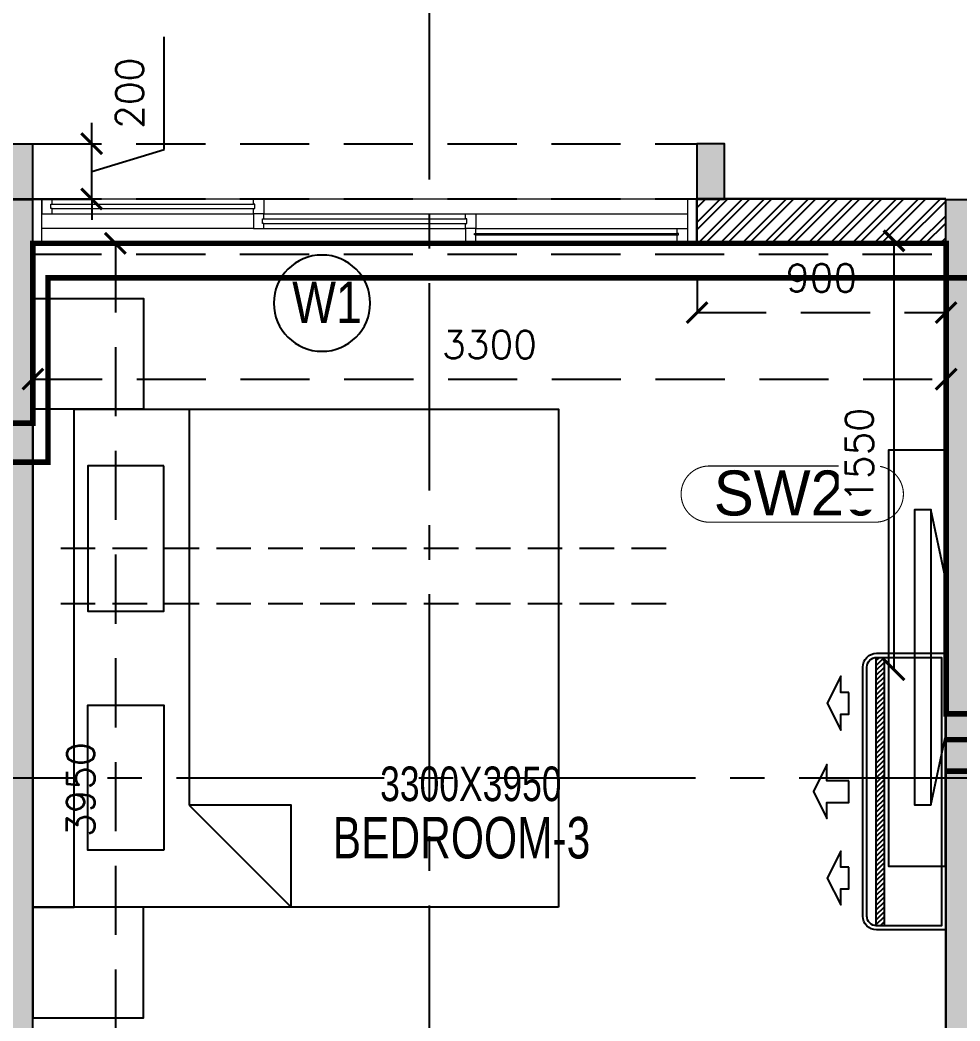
# Model space of a CAD drawing. Header units: millimetres. Extents: x 1135099 to 1230264, y -5736945 to -5695799.
# Drawn here: x 1194086 to 1197482, y -5712910 to -5709291 of the extents above; entities that cross this region are included whole.
import ezdxf
from ezdxf.enums import TextEntityAlignment as Align

# ---------------------------------------------------------------- set-up
doc = ezdxf.new("R2010")
doc.units = ezdxf.units.MM
doc.header["$LTSCALE"] = 1000
doc.header["$MEASUREMENT"] = 0
for name, pattern in [('$0$( Hidden )', [0.375, 0.25, -0.125]), ('3BHK-A$0$AUDIT_D_120904163729-0', [0]), ('3BHK-A$0$DASHED', [0.75, 0.5, -0.25]), ('3BHK-A$0$PHANTOM2', [1.25, 0.625, -0.125, 0.125, -0.125, 0.125, -0.125]), ('AUDIT_D_120904163729-0', [0]), ('T8(T9 IS SIMILAR) - DIMENSION & TEXTING$0$HIDDEN', [0.375, 0.25, -0.125]), ('T8(T9 IS SIMILAR) - DIMENSION & TEXTING$0$T8 - TYPICAL FLOOR CORE$0$( Hidden )', [0.375, 0.25, -0.125]), ('T8(T9 IS SIMILAR) - DIMENSION & TEXTING$1$AUDIT_D_120904163729-0', [0]), ('T8(T9 IS SIMILAR) - TYPICAL FLOOR ELEVATION$1$AUDIT_D_120904163729-0', [0]), ('T8(T9 IS SIMILAR) - TYPICAL FLOOR ELEVATION$1$HIDDEN', [0.375, 0.25, -0.125]), ('T8(T9 IS SIMILAR)$0$$0$HIDDEN', [0.375, 0.25, -0.125]), ('T8_REFUGE COLUMNS$0$CENTER2', [1.125, 0.75, -0.125, 0.125, -0.125])]:
    doc.linetypes.add(name, pattern=pattern)
doc.layers.get('0').update_dxf_attribs({"linetype": 'AUDIT_D_120904163729-0'})
for name, color, linetype in [('$0$a-beam 2', 50, 'Continuous'), ('3BHK-A$0$a-furniture', 8, 'Continuous'), ('3BHK-A$0$A-HATCH -160', 251, '3BHK-A$0$AUDIT_D_120904163729-0'), ('3BHK-A$0$A-INDOOR UNIT', 30, 'Continuous'), ('T8(T9 IS SIMILAR) - DIMENSION & TEXTING$0$A-DIMENSIONS', 2, 'T8(T9 IS SIMILAR) - DIMENSION & TEXTING$0$HIDDEN'), ('T8(T9 IS SIMILAR) - DIMENSION & TEXTING$0$A-PLUMBING', 7, 'T8(T9 IS SIMILAR) - DIMENSION & TEXTING$1$AUDIT_D_120904163729-0'), ('T8(T9 IS SIMILAR) - DIMENSION & TEXTING$0$U-TI-TEXT', 7, 'Continuous'), ('T8(T9 IS SIMILAR) - DIMENSION & TEXTING$1$a-window-no', 125, 'Continuous'), ('T8(T9 IS SIMILAR) - TYPICAL FLOOR ELEVATION$1$A-DIM', 1, 'T8(T9 IS SIMILAR) - TYPICAL FLOOR ELEVATION$1$AUDIT_D_120904163729-0'), ('T8(T9 IS SIMILAR) - TYPICAL FLOOR ELEVATION$1$A-WALL HATCH', 252, 'T8(T9 IS SIMILAR) - TYPICAL FLOOR ELEVATION$1$AUDIT_D_120904163729-0'), ('T8(T9 IS SIMILAR) - TYPICAL FLOOR ELEVATION$1$A-WALL-FEATURES', 6, 'T8(T9 IS SIMILAR) - TYPICAL FLOOR ELEVATION$1$AUDIT_D_120904163729-0'), ('T8(T9 IS SIMILAR)$0$S-BEAM', 20, 'T8(T9 IS SIMILAR)$0$$0$HIDDEN'), ('T8_REFUGE COLUMNS$0$A-CENTERLINE', 193, 'T8_REFUGE COLUMNS$0$CENTER2'), ('T8_REFUGE COLUMNS$1$A-RCC COLS', 3, 'Continuous'), ('T8_TYPICAL COLUMNS$0$A-RCC COLS', 3, 'Continuous')]:
    doc.layers.add(name, color=color, linetype=linetype)
for name, color, linetype, lineweight in [('3BHK-A$0$$0$Window', 4, 'Continuous', 20), ('3BHK-A$0$$1$A-WALL- 160', 6, 'Continuous', 30), ('3BHK-A$0$A-AC DRAIN PIPE', 94, 'Continuous', 18), ('3BHK-A$0$A-AC PIPE', 151, 'Continuous', 20), ('T8(T9 IS SIMILAR) - DIMENSION & TEXTING$1$a-Text', 4, 'Continuous', 0), ('T8(T9 IS SIMILAR) - DIMENSION & TEXTING$1$a-TEXT -R SIZE', 4, 'Continuous', 0), ('T8(T9 IS SIMILAR)$0$D&W', 8, 'Continuous', 25), ('T8_REFUGE COLUMNS$0$A-COLUMN NO size reduce', 81, 'Continuous', 25)]:
    doc.layers.add(name, color=color, linetype=linetype, lineweight=lineweight)
doc.layers.add('A-RERA CARPET AREA', color=30, linetype='Continuous', plot=False)
doc.layers.add('T8_REFUGE COLUMNS$1$COL-HATCH', color=7, linetype='Continuous', lineweight=25, true_color=0xa3a3a3)
doc.styles.add('T8(T9 IS SIMILAR) - DIMENSION & TEXTING$0$Romans 1', font='romans.shx', dxfattribs={"height": 100})
doc.styles.add('T8(T9 IS SIMILAR) - DIMENSION & TEXTING$1$ARIAL ARROW', font='swisscl.ttf')
doc.styles.add('T8(T9 IS SIMILAR) - DIMENSION & TEXTING$1$LODHA STANDERD', font='sanss___.ttf')
doc.styles.add('T8(T9 IS SIMILAR) - TYPICAL FLOOR ELEVATION$1$Romans 1', font='romans.shx', dxfattribs={"height": 100})
doc.styles.add('T8_REFUGE COLUMNS$0$STANDARD', font='GOTHIC.TTF')
doc.dimstyles.new('T8(T9 IS SIMILAR) - DIMENSION & TEXTING$0$ALPINE S', dxfattribs={"dimscale": 0, "dimtxt": 100, "dimasz": 75, "dimexe": 0, "dimexo": 0, "dimgap": 75, "dimtad": 1, "dimdec": 0, "dimzin": 0, "dimdsep": 46, "dimtxsty": 'T8(T9 IS SIMILAR) - DIMENSION & TEXTING$0$Romans 1', "dimblk": 'T8(T9 IS SIMILAR) - DIMENSION & TEXTING$0$_ArchTick', "dimcen": 0.09, "dimclrd": 256, "dimclre": 256, "dimclrt": 7, "dimadec": 0, "dimazin": 0, "dimtfac": 1, "dimtdec": 0, "dimtofl": 0, "dimtmove": 1, "dimatfit": 0, "dimldrblk": 'T8(T9 IS SIMILAR) - DIMENSION & TEXTING$0$_Open90', "dimfxl": 1, "dimtolj": 1, "dimtzin": 0, "dimarcsym": 0})
doc.dimstyles.new('T8(T9 IS SIMILAR) - TYPICAL FLOOR ELEVATION$1$ALPINE S', dxfattribs={"dimscale": 0, "dimtxt": 100, "dimasz": 75, "dimexe": 0, "dimexo": 0, "dimgap": 75, "dimtad": 1, "dimdec": 0, "dimzin": 0, "dimdsep": 46, "dimtxsty": 'T8(T9 IS SIMILAR) - TYPICAL FLOOR ELEVATION$1$Romans 1', "dimblk": 'T8(T9 IS SIMILAR) - TYPICAL FLOOR ELEVATION$1$_ArchTick', "dimcen": 0.09, "dimclrd": 256, "dimclre": 256, "dimclrt": 7, "dimadec": 0, "dimazin": 0, "dimtfac": 1, "dimtdec": 0, "dimtofl": 0, "dimtmove": 1, "dimatfit": 0, "dimldrblk": 'T8(T9 IS SIMILAR) - TYPICAL FLOOR ELEVATION$1$_Open90', "dimfxl": 1, "dimtolj": 1, "dimtzin": 0, "dimarcsym": 0})

# ---------------------------------------------------------------- blocks, each defined once
blk = doc.blocks.new('$0$A$C76D3746F')
at = {"layer": '$0$a-beam 2', "color": 8, "linetype": '$0$( Hidden )', "ltscale": 0.5}
for p, q in [((-9399.9, -615.6), (-11649.7, -614.9, -0.8)), ((-9399.9, -815.6), (-11649.8, -814.9, -0.8))]:
    blk.add_line(p, q, dxfattribs=at)
blk = doc.blocks.new('T8(T9 IS SIMILAR) - DIMENSION & TEXTING$0$_ArchTick')
at = {"color": 0, "linetype": 'ByBlock', "const_width": 0.15}
blk.add_lwpolyline([(-0.5, -0.5), (0.5, 0.5)], dxfattribs=at)
blk = doc.blocks.new('*D406')
at = {"layer": 'T8(T9 IS SIMILAR) - DIMENSION & TEXTING$0$A-DIMENSIONS', "linetype": 'T8(T9 IS SIMILAR) - DIMENSION & TEXTING$0$HIDDEN', "lineweight": -2, "transparency": 16777216}
for p, q in [((1194132.3, -5710704.8), (1194132.3, -5710589.6)), ((1197432.2, -5710704.8), (1197432.2, -5710589.6))]:
    blk.add_line(p, q, dxfattribs=at)
at = {"layer": 'T8(T9 IS SIMILAR) - DIMENSION & TEXTING$0$A-DIMENSIONS', "lineweight": -2, "transparency": 16777216}
blk.add_line((1194132.3, -5710589.6), (1197432.2, -5710589.6), dxfattribs=at)
at = {"layer": 'T8(T9 IS SIMILAR) - DIMENSION & TEXTING$0$A-DIMENSIONS', "linetype": 'ByBlock', "lineweight": -2, "transparency": 16777216, "xscale": 75, "yscale": 75, "zscale": 75, "rotation": 180}
blk.add_blockref('T8(T9 IS SIMILAR) - DIMENSION & TEXTING$0$_ArchTick', (1194132.3, -5710589.6), dxfattribs=at)
at = {"layer": 'T8(T9 IS SIMILAR) - DIMENSION & TEXTING$0$A-DIMENSIONS', "linetype": 'ByBlock', "lineweight": -2, "transparency": 16777216, "xscale": 75, "yscale": 75, "zscale": 75}
blk.add_blockref('T8(T9 IS SIMILAR) - DIMENSION & TEXTING$0$_ArchTick', (1197432.2, -5710589.6), dxfattribs=at)
at = {"layer": 'T8(T9 IS SIMILAR) - DIMENSION & TEXTING$0$A-DIMENSIONS', "color": 7, "linetype": 'ByBlock', "transparency": 16777216, "insert": (1195782.2, -5710464.6), "char_height": 100, "attachment_point": 5, "style": 'T8(T9 IS SIMILAR) - DIMENSION & TEXTING$0$Romans 1'}
blk.add_mtext('\\A1;3300', dxfattribs=at)
blk = doc.blocks.new('T8(T9 IS SIMILAR) - DIMENSION & TEXTING$0$_Open90')
at = {"color": 0, "linetype": 'ByBlock', "lineweight": -2}
for p, q in [((-0.5, 0.5), (0, 0)), ((0, 0), (-1, 0)), ((0, 0), (-0.5, -0.5))]:
    blk.add_line(p, q, dxfattribs=at)
blk = doc.blocks.new('*D407')
at = {"layer": 'T8(T9 IS SIMILAR) - DIMENSION & TEXTING$0$A-DIMENSIONS', "linetype": 'T8(T9 IS SIMILAR) - DIMENSION & TEXTING$0$HIDDEN', "lineweight": -2, "transparency": 16777216}
for p, q in [((1194274.4, -5710098.8), (1194430.1, -5710098.8)), ((1194274.4, -5714048.8), (1194430.1, -5714048.8))]:
    blk.add_line(p, q, dxfattribs=at)
at = {"layer": 'T8(T9 IS SIMILAR) - DIMENSION & TEXTING$0$A-DIMENSIONS', "lineweight": -2, "transparency": 16777216}
blk.add_line((1194430.1, -5710098.8), (1194430.1, -5714048.8), dxfattribs=at)
at = {"layer": 'T8(T9 IS SIMILAR) - DIMENSION & TEXTING$0$A-DIMENSIONS', "linetype": 'ByBlock', "lineweight": -2, "transparency": 16777216, "xscale": 75, "yscale": 75, "zscale": 75}
for p, rotation in [((1194430.1, -5710098.8), 90), ((1194430.1, -5714048.8), 270)]:
    blk.add_blockref('T8(T9 IS SIMILAR) - DIMENSION & TEXTING$0$_ArchTick', p, dxfattribs=dict(at, rotation=rotation))
at = {"layer": 'T8(T9 IS SIMILAR) - DIMENSION & TEXTING$0$A-DIMENSIONS', "color": 7, "linetype": 'ByBlock', "transparency": 16777216, "insert": (1194305.1, -5712073.8), "char_height": 100, "attachment_point": 5, "rotation": 90, "style": 'T8(T9 IS SIMILAR) - DIMENSION & TEXTING$0$Romans 1'}
blk.add_mtext('\\A1;3950', dxfattribs=at)
blk = doc.blocks.new('*D408')
at = {"layer": 'T8(T9 IS SIMILAR) - DIMENSION & TEXTING$0$A-DIMENSIONS', "linetype": 'T8(T9 IS SIMILAR) - DIMENSION & TEXTING$0$HIDDEN', "lineweight": -2, "transparency": 16777216}
for p, q in [((1196532.3, -5710227.2), (1196532.3, -5710349)), ((1197432.2, -5710227.2), (1197432.2, -5710349))]:
    blk.add_line(p, q, dxfattribs=at)
at = {"layer": 'T8(T9 IS SIMILAR) - DIMENSION & TEXTING$0$A-DIMENSIONS', "lineweight": -2, "transparency": 16777216}
blk.add_line((1196532.3, -5710349), (1197432.2, -5710349), dxfattribs=at)
at = {"layer": 'T8(T9 IS SIMILAR) - DIMENSION & TEXTING$0$A-DIMENSIONS', "linetype": 'ByBlock', "lineweight": -2, "transparency": 16777216, "xscale": 75, "yscale": 75, "zscale": 75, "rotation": 180}
blk.add_blockref('T8(T9 IS SIMILAR) - DIMENSION & TEXTING$0$_ArchTick', (1196532.3, -5710349), dxfattribs=at)
at = {"layer": 'T8(T9 IS SIMILAR) - DIMENSION & TEXTING$0$A-DIMENSIONS', "linetype": 'ByBlock', "lineweight": -2, "transparency": 16777216, "xscale": 75, "yscale": 75, "zscale": 75}
blk.add_blockref('T8(T9 IS SIMILAR) - DIMENSION & TEXTING$0$_ArchTick', (1197432.2, -5710349), dxfattribs=at)
at = {"layer": 'T8(T9 IS SIMILAR) - DIMENSION & TEXTING$0$A-DIMENSIONS', "color": 7, "linetype": 'ByBlock', "transparency": 16777216, "insert": (1196982.2, -5710224), "char_height": 100, "attachment_point": 5, "style": 'T8(T9 IS SIMILAR) - DIMENSION & TEXTING$0$Romans 1'}
blk.add_mtext('\\A1;900', dxfattribs=at)
blk = doc.blocks.new('T8(T9 IS SIMILAR) - DIMENSION & TEXTING$1$WINDOW TAG')
at = {"layer": 'T8(T9 IS SIMILAR) - DIMENSION & TEXTING$1$a-window-no'}
blk.add_circle((0, 0), 174.1, dxfattribs=at)
at = {"layer": 'T8(T9 IS SIMILAR) - DIMENSION & TEXTING$1$a-window-no', "style": 'T8(T9 IS SIMILAR) - DIMENSION & TEXTING$1$LODHA STANDERD'}
blk.add_attdef('WINDOW', text='', height=150, dxfattribs=at).set_placement((11.3, 2.8), align=Align.MIDDLE_CENTER)
blk = doc.blocks.new('*D230')
at = {"layer": 'T8(T9 IS SIMILAR) - DIMENSION & TEXTING$0$U-TI-TEXT', "linetype": 'T8(T9 IS SIMILAR) - DIMENSION & TEXTING$0$T8 - TYPICAL FLOOR CORE$0$( Hidden )', "lineweight": -2, "transparency": 16777216}
for p, q in [((-10206.5, 3784.3), (-10208.5, 3784.3)), ((-10206.5, 2234), (-10208.5, 2234))]:
    blk.add_line(p, q, dxfattribs=at)
at = {"layer": 'T8(T9 IS SIMILAR) - DIMENSION & TEXTING$0$U-TI-TEXT', "lineweight": -2, "transparency": 16777216}
blk.add_line((-10208.5, 3784.3), (-10208.5, 2234), dxfattribs=at)
at = {"layer": 'T8(T9 IS SIMILAR) - DIMENSION & TEXTING$0$U-TI-TEXT', "linetype": 'ByBlock', "lineweight": -2, "transparency": 16777216, "xscale": 75, "yscale": 75, "zscale": 75}
for p, rotation in [((-10208.5, 3784.3), 90), ((-10208.5, 2234), 270)]:
    blk.add_blockref('T8(T9 IS SIMILAR) - DIMENSION & TEXTING$0$_ArchTick', p, dxfattribs=dict(at, rotation=rotation))
at = {"layer": 'T8(T9 IS SIMILAR) - DIMENSION & TEXTING$0$U-TI-TEXT', "color": 7, "linetype": 'ByBlock', "transparency": 16777216, "insert": (-10333.5, 3009.1), "char_height": 100, "attachment_point": 5, "rotation": 90, "style": 'T8(T9 IS SIMILAR) - DIMENSION & TEXTING$0$Romans 1', "bg_fill": 3, "box_fill_scale": 1.25, "bg_fill_color": 256, "bg_fill_true_color": 13158600, "bg_fill_transparency": 0}
blk.add_mtext('\\A1;1550', dxfattribs=at)
blk = doc.blocks.new('T8_REFUGE COLUMNS')
at = {"layer": 'T8_REFUGE COLUMNS$1$COL-HATCH', "linetype": 'ByBlock'}
h = blk.add_hatch(color=256, dxfattribs=at)
h.dxf.hatch_style = 1
h.paths.add_polyline_path([(1194132.1, -5714149.9), (1193882.1, -5714149.9), (1193882.1, -5709939.9), (1194132.1, -5709939.9)])
h = blk.add_hatch(color=256, dxfattribs=at)
h.dxf.hatch_style = 1
h.paths.add_polyline_path([(1197682.1, -5711799.9), (1197432.1, -5711799.9), (1197432.1, -5709939.9), (1197682.1, -5709939.9)])
at = {"layer": 'T8_REFUGE COLUMNS$0$A-CENTERLINE'}
for p, q in [((1195567.1, -5727867.6), (1195567.1, -5698299.6)), ((1223527.8, -5712032.4), (1182137.1, -5712032.4))]:
    blk.add_line(p, q, dxfattribs=at)
at = {"layer": 'T8_REFUGE COLUMNS$0$A-COLUMN NO size reduce', "linetype": 'ByBlock', "const_width": 3.9}
blk.add_lwpolyline([(1196577.5, -5711107, -1), (1196577.5, -5710903.8), (1197177.7, -5710903.8, -1), (1197177.7, -5711107)], format="xyb", close=True, dxfattribs=at)
at = {"layer": 'T8_REFUGE COLUMNS$1$A-RCC COLS', "linetype": 'ByBlock'}
for points in [[(1194132.1, -5714149.9), (1193882.1, -5714149.9), (1193882.1, -5709939.9), (1194132.1, -5709939.9)], [(1197682.1, -5711799.9), (1197432.1, -5711799.9), (1197432.1, -5709939.9), (1197682.1, -5709939.9)]]:
    blk.add_lwpolyline(points, close=True, dxfattribs=at)
at = {"layer": 'T8_REFUGE COLUMNS$0$A-COLUMN NO size reduce', "linetype": 'ByBlock', "insert": (1196593.7, -5710920.1), "char_height": 162.5, "attachment_point": 1, "style": 'T8_REFUGE COLUMNS$0$STANDARD'}
blk.add_mtext_dynamic_manual_height_columns('SW20', width=444.685, gutter_width=500, heights=[0], dxfattribs=at)
blk = doc.blocks.new('T8_TYPICAL COLUMNS')
at = {"layer": 'T8_TYPICAL COLUMNS$0$A-RCC COLS', "linetype": 'ByBlock'}
blk.add_blockref('T8_REFUGE COLUMNS', (0, 0), dxfattribs=at)
blk = doc.blocks.new('3BHK-A$0$$0$2400')
at = {"layer": '3BHK-A$0$$0$Window', "color": 1, "lineweight": 13}
for p, q in [((1151176.5, -5692111.9), (1148842.5, -5692111.9)), ((1149607.5, -5692111.9), (1148880, -5692111.9)), ((1149607.5, -5692165.3), (1148880, -5692165.3)), ((1150373.7, -5692165.3), (1149645, -5692165.3)), ((1150411.2, -5692165.3), (1151176.5, -5692165.3)), ((1149607.5, -5692218.6), (1148842.5, -5692218.6)), ((1150373.7, -5692218.6), (1149645, -5692218.6)), ((1151139, -5692218.6), (1150411.2, -5692218.6)), ((1150373.7, -5692271.9), (1148842.5, -5692271.9)), ((1151139, -5692271.9), (1150411.2, -5692271.9))]:
    blk.add_line(p, q, dxfattribs=at)
at = {"layer": '3BHK-A$0$$0$Window', "color": 5, "lineweight": 13}
for p, q in [((1149607.5, -5692142.2), (1148880, -5692142.2)), ((1149607.5, -5692146.7), (1148880, -5692146.7)), ((1150373.7, -5692183.8), (1149645, -5692183.8)), ((1150373.7, -5692200), (1149645, -5692200)), ((1151139, -5692237.2), (1150411.2, -5692237.2)), ((1151139, -5692253.3), (1150411.2, -5692253.3))]:
    blk.add_line(p, q, dxfattribs=at)
at = {"layer": '3BHK-A$0$$0$Window', "color": 4, "lineweight": 13}
for points in [[(1148842.5, -5692111.9), (1148809.5, -5692111.9), (1148809.5, -5692271.9), (1148842.5, -5692271.9)], [(1148880, -5692146.7), (1148880, -5692165.3), (1148842.5, -5692165.3), (1148842.5, -5692111.9), (1148880, -5692111.9), (1148880, -5692142.2), (1148875.5, -5692142.2), (1148875.5, -5692146.7)], [(1149607.5, -5692146.7), (1149607.5, -5692165.3), (1149645, -5692165.3), (1149645, -5692111.9), (1149607.5, -5692111.9), (1149607.5, -5692142.2), (1149612, -5692142.2), (1149612, -5692146.7)], [(1151209.5, -5692111.9), (1151176.5, -5692111.9), (1151176.5, -5692271.9), (1151209.5, -5692271.9)], [(1149645, -5692200), (1149645, -5692218.6), (1149607.5, -5692218.6), (1149607.5, -5692165.3), (1149645, -5692165.3), (1149645, -5692183.8), (1149640.5, -5692183.8), (1149640.5, -5692200)], [(1150373.7, -5692200), (1150373.7, -5692218.6), (1150411.2, -5692218.6), (1150411.2, -5692165.3), (1150373.7, -5692165.3), (1150373.7, -5692183.8), (1150378.2, -5692183.8), (1150378.2, -5692200)], [(1150411.2, -5692253.3), (1150411.2, -5692271.9), (1150373.7, -5692271.9), (1150373.7, -5692218.6), (1150411.2, -5692218.6), (1150411.2, -5692237.2), (1150406.7, -5692237.2), (1150406.7, -5692253.3)], [(1151139, -5692253.3), (1151139, -5692271.9), (1151176.5, -5692271.9), (1151176.5, -5692218.6), (1151139, -5692218.6), (1151139, -5692237.2), (1151143.5, -5692237.2), (1151143.5, -5692253.3)]]:
    blk.add_lwpolyline(points, close=True, dxfattribs=at)
blk = doc.blocks.new('3BHK-A$0$A$C7BF77BFD')
at = {"layer": '3BHK-A$0$a-furniture'}
for p, q in [((-300, 1078.1), (-246.9, 1328.1)), ((-300, 1078.1), (-300, 478.1)), ((-246.9, 228.1), (-300, 478.1))]:
    blk.add_line(p, q, dxfattribs=at)
for points in [[(-300, 1550), (-300, 0), (-90, 0), (-90, 1550)], [(-246.9, 228.1), (-186.9, 228.1), (-186.9, 1328.1), (-246.9, 1328.1)]]:
    blk.add_lwpolyline(points, close=True, dxfattribs=at)
blk = doc.blocks.new('3BHK-A$0$A$C14560F67')
at = {"layer": '3BHK-A$0$a-furniture'}
blk.add_line((0.5652, -0.3989, 0), (0.5652, -1.831, 0), dxfattribs=at)
blk.add_line((0.5652, -0.3989, 0), (0.5652, -1.831, 0), dxfattribs=at)
at = {"layer": '3BHK-A$0$a-furniture', "extrusion": (-5.35108e-08, -9.26804e-08, 1)}
for points in [[(0.4, -0.3989), (0, -0.3989), (0, 0.0011), (0.4, 0.0011)], [(0.4, -0.3989), (0, -0.3989), (0, 0.0011), (0.4, 0.0011)], [(0.15, -0.3989), (0, -0.3989), (0, -2.1989), (0.15, -2.1989)], [(1.9, -2.1989), (0.15, -2.1989), (0.15, -0.3989), (1.9, -0.3989)], [(1.9, -2.1989), (0.15, -2.1989), (0.15, -0.3989), (1.9, -0.3989)], [(0.4738, -0.604), (0.1988, -0.604), (0.1988, -1.129), (0.4738, -1.129)], [(0.4738, -0.604), (0.1988, -0.604), (0.1988, -1.129), (0.4738, -1.129)], [(0.4738, -1.9938), (0.1988, -1.9938), (0.1988, -1.4688), (0.4738, -1.4688)], [(0.4738, -1.9938), (0.1988, -1.9938), (0.1988, -1.4688), (0.4738, -1.4688)], [(0.5652, -1.831), (0.9332, -2.1989), (0.9332, -1.831)], [(0.5652, -1.831), (0.9332, -2.1989), (0.9332, -1.831)]]:
    blk.add_lwpolyline(points, close=True, dxfattribs=at)
at = {"layer": '3BHK-A$0$a-furniture', "extrusion": (-5.35108e-08, 9.26804e-08, 1), "elevation": 0}
blk.add_lwpolyline([(0.4, -2.1989), (0, -2.1989), (0, -2.5989), (0.4, -2.5989)], close=True, dxfattribs=at)
blk = doc.blocks.new('3BHK-A$0$1.5tr')
at = {"layer": '3BHK-A$0$A-INDOOR UNIT'}
h = blk.add_hatch(dxfattribs=at)
h.set_pattern_fill('ANSI31', color=3, scale=100, style=0)
h.paths.add_polyline_path([(222.8, 485), (251, 485), (251, -485), (222.8, -485)])
for points in [[(300, 450), (300, -450, -0.414214), (250, -500), (0, -500), (0, 500), (250, 500, -0.414214)], [(285, 450), (285, -450, -0.414214), (250, -485), (15, -485), (15, 485), (250, 485, -0.414214)]]:
    blk.add_lwpolyline(points, format="xyb", close=True, dxfattribs=at)
at = {"layer": '3BHK-A$0$A-INDOOR UNIT', "color": 3}
blk.add_lwpolyline([(222.8, 485), (251, 485), (251, -485), (222.8, -485)], close=True, dxfattribs=at)
at = {"layer": '3BHK-A$0$A-INDOOR UNIT', "color": 0, "ltscale": 300}
for points in [[(350.5, 273.3), (379.7, 273.3), (379.7, 214.8), (428.5, 312.3), (379.7, 409.8), (379.7, 351.3), (350.5, 351.3)], [(350.5, -39), (429.7, -39), (429.7, -97.5), (478.5, 0), (429.7, 97.5), (429.7, 39), (350.5, 39)], [(350.5, -358.3), (379.7, -358.3), (379.7, -416.8), (428.5, -319.3), (379.7, -221.8), (379.7, -280.3), (350.5, -280.3)]]:
    blk.add_lwpolyline(points, close=True, dxfattribs=at)
blk = doc.blocks.new('3BHK-A')
at = {"layer": '3BHK-A$0$A-HATCH -160', "linetype": 'ByBlock'}
h = blk.add_hatch(dxfattribs=at)
h.set_pattern_fill('ZIGZAG', color=256, scale=250)
h.set_pattern_definition([(9e-15, (1e-08, 0), (31.25, 31.25), [31.25, -31.25]), (90, (31.25, 0), (-31.25, 31.25), [31.25, -31.25])])
h.paths.add_polyline_path([(1185182.8, -5714749.5), (1186532.7, -5714749.5), (1186532.7, -5714149.5), (1186632.7, -5714149.5), (1186632.7, -5714749.5), (1188712.7, -5714749.5), (1188712.7, -5714049.5), (1189032.5, -5714049.5), (1189032.5, -5714149.5), (1188812.7, -5714149.5), (1188812.7, -5715449.5), (1189032.5, -5715449.5), (1189032.5, -5715549.5), (1188712.7, -5715549.5), (1188712.7, -5714849.5), (1186632.7, -5714849.5), (1186632.7, -5715664.5), (1186532.7, -5715664.5), (1186532.7, -5714849.5), (1185182.8, -5714849.5)])
h.paths.add_polyline_path([(1185182.8, -5713249.5), (1185782.7, -5713249.5), (1185782.7, -5713149.5), (1185182.8, -5713149.5)])
h.paths.add_polyline_path([(1186532.7, -5710699.5), (1186632.7, -5710699.5), (1186632.7, -5713249.5), (1186532.7, -5713249.5)])
h.paths.add_polyline_path([(1186532.7, -5717399.5), (1186632.7, -5717399.5), (1186632.7, -5716414.5), (1186532.7, -5716414.5)])
h.paths.add_polyline_path([(1194902.2, -5715375), (1194082.3, -5715375), (1194082.3, -5715475), (1194902.2, -5715475)])
h.paths.add_polyline_path([(1195782.2, -5715375), (1196682.2, -5715375), (1196682.2, -5715475), (1195782.2, -5715475)])
h.paths.add_polyline_path([(1194132.5, -5714149.9), (1196532.4, -5714149.9), (1196532.4, -5714049.9), (1194132.5, -5714049.9)])
h.paths.add_polyline_path([(1197432.4, -5711800.2), (1197532.4, -5711800.2), (1197532.4, -5714149.9), (1197432.4, -5714149.9)])
h.paths.add_polyline_path([(1198282.4, -5714149.9), (1198958.7, -5714149.9), (1198958.7, -5714049.9), (1198282.4, -5714049.9)])
h.paths.add_polyline_path([(1196871.9, -5720208.6), (1196082.2, -5720209.7), (1196082.3, -5720109.7), (1196082.2, -5720109.7), (1196182.2, -5720109.7), (1196871.9, -5720108.6)])
h.paths.add_polyline_path([(1193397.2, -5709939.9), (1193882.3, -5709939.6), (1193882.3, -5710040.1), (1193397.3, -5710040.1)])
h.paths.add_polyline_path([(1186632.7, -5708554.7), (1187192.3, -5708554.8), (1187192.3, -5708654.7), (1186632.7, -5708654.7)])
h.paths.add_polyline_path([(1194182.3, -5715724), (1194082.3, -5715724), (1194082.3, -5715474), (1194182.3, -5715474)])
h = blk.add_hatch(dxfattribs=at)
h.set_pattern_fill('ANSI32', color=256, scale=150)
h.set_pattern_definition([(45, (-0.65, 1285.594), (-39.77475644, 39.77475644), []), (45, (25.864, 1285.594), (-39.77475644, 39.77475644), [])])
h.paths.add_polyline_path([(1196532.4, -5710099.8), (1197432.3, -5710099.8), (1197432.3, -5709939.8), (1196532.4, -5709939.8)])
at = {"layer": '3BHK-A$0$$1$A-WALL- 160', "linetype": 'ByBlock'}
for p, q in [((1197432.3, -5709938.5, 0), (1196532.4, -5709938.5, 0)), ((1196532.4, -5710098.5, 0), (1196532.4, -5709938.5, 0)), ((1197432.3, -5710098.5, 0), (1196532.4, -5710098.5, 0)), ((1197432.4, -5714149.9, 0), (1197432.4, -5711800.2, 0))]:
    blk.add_line(p, q, dxfattribs=at)
at = {"layer": '3BHK-A$0$A-AC DRAIN PIPE', "linetype": '3BHK-A$0$PHANTOM2', "ltscale": 0.1, "const_width": 20, "elevation": 0.1}
for points in [[(1197924, -5710551.8), (1197842, -5710551.8), (1197842, -5710223.8), (1194188.4, -5710223.8), (1194188.4, -5710890.1), (1192557.7, -5710890.1)], [(1197924, -5710582.7), (1197842, -5710582.7), (1197842, -5711893), (1197432.4, -5711893)]]:
    blk.add_lwpolyline(points, dxfattribs=at)
at = {"layer": '3BHK-A$0$A-AC PIPE', "linetype": '3BHK-A$0$DASHED', "ltscale": 0.1, "const_width": 20, "elevation": 0.1}
blk.add_lwpolyline([(1197432.4, -5712007.3), (1198807.5, -5712007.3)], dxfattribs=at)
at = {"layer": '3BHK-A$0$$1$A-WALL- 160', "linetype": 'ByBlock', "rotation": 180}
blk.add_blockref('3BHK-A$0$$0$2400', (2345341.8, -11402210.4, 0), dxfattribs=at)
at = {"layer": '3BHK-A$0$a-furniture', "color": 1, "linetype": 'Continuous', "extrusion": (0, 0, -1), "xscale": -1000.000000000002, "yscale": 1000.000000000002, "zscale": -1000.000000000002, "rotation": 0.001493539814161564}
blk.add_blockref('3BHK-A$0$A$C14560F67', (-1194133.3, -5710299.4, 0), dxfattribs=at)
at = {"layer": '3BHK-A$0$a-furniture', "extrusion": (-0.000159308, -0.000512151, -1), "xscale": 0.9713175508422193, "yscale": 0.9713175508422193, "zscale": -0.9713175508422207, "rotation": 0.001496270594270631}
blk.add_blockref('3BHK-A$0$A$C7BF77BFD', (-1197138.6, -5712350.5, 2734.5), dxfattribs=at)
at = {"layer": '3BHK-A$0$A-INDOOR UNIT', "rotation": 180}
blk.add_blockref('3BHK-A$0$1.5tr', (1197432.3, -5712081, 0), dxfattribs=at)
blk = doc.blocks.new('T8(T9 IS SIMILAR) - TYPICAL FLOOR ELEVATION$1$_ArchTick')
at = {"color": 0, "linetype": 'ByBlock', "const_width": 0.15}
blk.add_lwpolyline([(-0.5, -0.5), (0.5, 0.5)], dxfattribs=at)
blk = doc.blocks.new('*D766')
at = {"layer": 'T8(T9 IS SIMILAR) - TYPICAL FLOOR ELEVATION$1$A-DIM', "lineweight": -2, "transparency": 16777216}
for p, q in [((1194608.5, -5709760.1), (1194608.5, -5709352.9)), ((1194346, -5709738.8), (1194346, -5709663.8)), ((1194346, -5709938.8), (1194346, -5709738.8)), ((1194346, -5709838.8), (1194608.5, -5709760.1)), ((1194346, -5709938.8), (1194346, -5710013.8))]:
    blk.add_line(p, q, dxfattribs=at)
at = {"layer": 'T8(T9 IS SIMILAR) - TYPICAL FLOOR ELEVATION$1$A-DIM', "linetype": 'T8(T9 IS SIMILAR) - TYPICAL FLOOR ELEVATION$1$HIDDEN', "lineweight": -2, "transparency": 16777216}
for p, q in [((1194132, -5709738.8), (1194346, -5709738.8)), ((1194132, -5709938.8), (1194346, -5709938.8))]:
    blk.add_line(p, q, dxfattribs=at)
at = {"layer": 'T8(T9 IS SIMILAR) - TYPICAL FLOOR ELEVATION$1$A-DIM', "linetype": 'ByBlock', "lineweight": -2, "transparency": 16777216, "xscale": 75, "yscale": 75, "zscale": 75}
for p, rotation in [((1194346, -5709738.8), 270), ((1194346, -5709938.8), 90)]:
    blk.add_blockref('T8(T9 IS SIMILAR) - TYPICAL FLOOR ELEVATION$1$_ArchTick', p, dxfattribs=dict(at, rotation=rotation))
at = {"layer": 'T8(T9 IS SIMILAR) - TYPICAL FLOOR ELEVATION$1$A-DIM', "color": 7, "linetype": 'ByBlock', "transparency": 16777216, "insert": (1194483.5, -5709556.5), "char_height": 100, "attachment_point": 5, "rotation": 90, "style": 'T8(T9 IS SIMILAR) - TYPICAL FLOOR ELEVATION$1$Romans 1'}
blk.add_mtext('\\A1;200', dxfattribs=at)
blk = doc.blocks.new('T8(T9 IS SIMILAR) - TYPICAL FLOOR ELEVATION$1$_Open90')
at = {"color": 0, "linetype": 'ByBlock', "lineweight": -2}
for p, q in [((-0.5, 0.5), (0, 0)), ((0, 0), (-1, 0)), ((0, 0), (-0.5, -0.5))]:
    blk.add_line(p, q, dxfattribs=at)
blk = doc.blocks.new('T8(T9 IS SIMILAR) - DIMENSION & TEXTING$0$A$C77D62699')
at = {"layer": 'T8(T9 IS SIMILAR) - DIMENSION & TEXTING$0$U-TI-TEXT', "linetype": 'ByBlock'}
dim = blk.add_linear_dim(base=(-10208.5, 2234), p1=(-9460.7, 3784.3, 0.6), p2=(-9460.7, 2234, 0.6), angle=90, dimstyle='T8(T9 IS SIMILAR) - DIMENSION & TEXTING$0$ALPINE S', override={"dimscale": 1, "dimfxl": 2, "dimfxlon": 1, "dimtfill": 1, "dimarcsym": 1}, dxfattribs=at)
dim.commit()
dim.dimension.update_dxf_attribs({"geometry": '*D230', "text_midpoint": (-10333.5, 3009.1)})
blk = doc.blocks.new('T8(T9 IS SIMILAR) - DIMENSION & TEXTING')
at = {"layer": 'T8(T9 IS SIMILAR) - DIMENSION & TEXTING$0$A-PLUMBING', "linetype": 'ByBlock'}
blk.add_blockref('T8(T9 IS SIMILAR) - DIMENSION & TEXTING$0$A$C77D62699', (1207452.3, -5713874), dxfattribs=at)
at = {"layer": 'T8(T9 IS SIMILAR) - DIMENSION & TEXTING$1$a-window-no'}
ref = blk.add_blockref('T8(T9 IS SIMILAR) - DIMENSION & TEXTING$1$WINDOW TAG', (1195176.9, -5710315), dxfattribs=dict(at, xscale=-1))
ref.add_attrib('WINDOW', 'W1', dxfattribs={"height": 150, "style": 'T8(T9 IS SIMILAR) - DIMENSION & TEXTING$1$LODHA STANDERD', "width": 0.8}).set_placement((1195194.9, -5710312.2), align=Align.MIDDLE_CENTER)
at = {"layer": 'T8(T9 IS SIMILAR) - DIMENSION & TEXTING$1$a-Text', "style": 'T8(T9 IS SIMILAR) - DIMENSION & TEXTING$1$ARIAL ARROW'}
blk.add_text('BEDROOM-3', height=150, dxfattribs=at).set_placement((1195215.5, -5712322.4))
at = {"layer": 'T8(T9 IS SIMILAR) - DIMENSION & TEXTING$1$a-TEXT -R SIZE', "color": 2, "style": 'T8(T9 IS SIMILAR) - DIMENSION & TEXTING$1$ARIAL ARROW'}
blk.add_text('3300X3950', height=125, dxfattribs=at).set_placement((1195386.9, -5712115.1))
at = {"layer": 'T8(T9 IS SIMILAR) - DIMENSION & TEXTING$0$A-DIMENSIONS', "linetype": 'ByBlock'}
for base, p1, p2, angle, picture, middle in [((1194430.1, -5714048.8), (1194274.4, -5710098.8), (1194274.4, -5714048.8), 270, '*D407', (1194305.1, -5712073.8)), ((1197432.2, -5710349), (1196532.3, -5710227.2), (1197432.2, -5710227.2, 0.4), 180, '*D408', (1196982.2, -5710224)), ((1197432.2, -5710589.6), (1194132.3, -5710704.8, 0.4), (1197432.2, -5710704.8, 0.4), 180, '*D406', (1195782.2, -5710464.6))]:
    dim = blk.add_linear_dim(base=base, p1=p1, p2=p2, angle=angle, dimstyle='T8(T9 IS SIMILAR) - DIMENSION & TEXTING$0$ALPINE S', override={"dimscale": 1, "dimfxl": 5, "dimarcsym": 1}, dxfattribs=at)
    dim.commit()
    dim.dimension.update_dxf_attribs({"geometry": picture, "text_midpoint": middle})
blk = doc.blocks.new('T8(T9 IS SIMILAR) - TYPICAL FLOOR ELEVATION')
at = {"layer": 'T8(T9 IS SIMILAR) - TYPICAL FLOOR ELEVATION$1$A-WALL HATCH', "linetype": 'ByBlock'}
h = blk.add_hatch(dxfattribs=at)
h.set_pattern_fill('ZIGZAG', color=256, scale=250)
h.set_pattern_definition([(0, (0, 0), (31.25, 31.25), [31.25, -31.25]), (90, (31.25, 0), (-31.25, 31.25), [31.25, -31.25])])
h.paths.add_polyline_path([(1186332.7, -5719983.5), (1186332.7, -5719683.5), (1186432.7, -5719683.5), (1186432.7, -5719883.5), (1186982.7, -5719883.5), (1186982.7, -5719523.5), (1187082.7, -5719523.5), (1187082.7, -5719983.5)])
h.paths.add_polyline_path([(1190232.7, -5719983.5), (1190232.7, -5719683.5), (1190132.7, -5719683.5), (1190132.7, -5719883.5), (1189582.7, -5719883.5), (1189582.7, -5719523.5), (1189482.7, -5719523.5), (1189482.7, -5719983.5)])
h.paths.add_polyline_path([(1190857.7, -5717933.5), (1190857.7, -5717733.5), (1190757.7, -5717733.5), (1190757.7, -5717933.5)])
h.paths.add_polyline_path([(1193357.7, -5717733.5), (1193357.7, -5717933.5), (1193257.7, -5717933.5), (1193257.7, -5717733.5)])
h.paths.add_polyline_path([(1196632.8, -5709938.8), (1196632.8, -5709738.8), (1196532.8, -5709738.8), (1196532.8, -5709938.8)])
h.paths.add_polyline_path([(1194132, -5709738.8), (1194132, -5709938.8), (1194032, -5709938.8), (1194032, -5709738.8)])
h.paths.add_polyline_path([(1195742.7, -5701889.7), (1196212.8, -5701889.7), (1196212.8, -5702349.7), (1196112.8, -5702349.7), (1196112.8, -5701989.7), (1195742.7, -5701989.7)])
h.paths.add_polyline_path([(1198312.8, -5702349.7), (1198312.8, -5701889.7), (1199132.6, -5701889.7), (1199132.6, -5701989.7), (1198412.8, -5701989.7), (1198412.8, -5702349.7)])
h.paths.add_polyline_path([(1199662.5, -5701090.3), (1199662.5, -5700890.3), (1199762.5, -5700890.3), (1199762.5, -5701090.3)])
h.paths.add_polyline_path([(1201862.6, -5700890.3), (1201862.6, -5701090.3), (1201962.6, -5701090.3), (1201962.6, -5700890.3)])
h.paths.add_polyline_path([(1210681.9, -5700890.3), (1210681.9, -5701090.3), (1210581.9, -5701090.3), (1210581.9, -5700890.3)])
h.paths.add_polyline_path([(1212882, -5701090.3), (1212882, -5700890.3), (1212782, -5700890.3), (1212782, -5701090.3)])
h.paths.add_polyline_path([(1214231.8, -5702349.7), (1214231.8, -5701889.7), (1213412.3, -5701889.7), (1213412.3, -5701989.7), (1214131.8, -5701989.7), (1214131.8, -5702349.7)])
h.paths.add_polyline_path([(1216801.9, -5701889.7), (1216331.8, -5701889.7), (1216331.8, -5702349.7), (1216431.8, -5702349.7), (1216431.8, -5701989.7), (1216801.9, -5701989.7)])
h.paths.add_polyline_path([(1215911.7, -5709938.8), (1215911.7, -5709738.8), (1216011.7, -5709738.8), (1216011.7, -5709938.8)])
h.paths.add_polyline_path([(1218412.5, -5709738.8), (1218412.5, -5709938.8), (1218512.5, -5709938.8), (1218512.5, -5709738.8)])
h.paths.add_polyline_path([(1221686.9, -5717933.5), (1221686.9, -5717733.5), (1221786.9, -5717733.5), (1221786.9, -5717933.5)])
h.paths.add_polyline_path([(1219186.9, -5717733.5), (1219186.9, -5717933.5), (1219286.9, -5717933.5), (1219286.9, -5717733.5)])
h.paths.add_polyline_path([(1222311.8, -5719983.5), (1222311.8, -5719683.5), (1222411.8, -5719683.5), (1222411.8, -5719883.5), (1222961.8, -5719883.5), (1222961.8, -5719523.5), (1223061.8, -5719523.5), (1223061.8, -5719983.5)])
h.paths.add_polyline_path([(1226211.8, -5719983.5), (1226211.8, -5719683.5), (1226111.8, -5719683.5), (1226111.8, -5719883.5), (1225561.8, -5719883.5), (1225561.8, -5719523.5), (1225461.8, -5719523.5), (1225461.8, -5719983.5)])
h.paths.add_polyline_path([(1217001.9, -5727584.6), (1216901.9, -5727584.6), (1216901.9, -5727784.6), (1216356.8, -5727784.6), (1216356.8, -5727424.6), (1216256.8, -5727424.6), (1216256.8, -5727884.6), (1217001.9, -5727884.6)])
h.paths.add_polyline_path([(1214156.8, -5727424.6), (1214056.8, -5727424.6), (1214056.8, -5727784.6), (1213412.3, -5727784.6), (1213412.3, -5727884.6), (1214156.8, -5727884.6)])
h.paths.add_polyline_path([(1210681.9, -5728884), (1210681.9, -5728684), (1210581.9, -5728684), (1210581.9, -5728884)])
h.paths.add_polyline_path([(1212882, -5728684), (1212882, -5728884), (1212782, -5728884), (1212782, -5728684)])
h.paths.add_polyline_path([(1201862.6, -5728884), (1201862.6, -5728684), (1201962.6, -5728684), (1201962.6, -5728884)])
h.paths.add_polyline_path([(1199662.5, -5728684), (1199662.5, -5728884), (1199762.5, -5728884), (1199762.5, -5728684)])
h.paths.add_polyline_path([(1198387.7, -5727424.6), (1198487.7, -5727424.6), (1198487.7, -5727784.6), (1199132.3, -5727784.6), (1199132.3, -5727884.6), (1198387.7, -5727884.6)])
h.paths.add_polyline_path([(1195542.6, -5727584.6), (1195642.6, -5727584.6), (1195642.6, -5727784.6), (1196187.7, -5727784.6), (1196187.7, -5727424.6), (1196287.7, -5727424.6), (1196287.7, -5727884.6), (1195542.6, -5727884.6)])
at = {"layer": 'T8(T9 IS SIMILAR) - TYPICAL FLOOR ELEVATION$1$A-WALL-FEATURES', "color": 8, "linetype": 'T8(T9 IS SIMILAR) - TYPICAL FLOOR ELEVATION$1$HIDDEN'}
blk.add_line((1194132, -5709738.8, 0.6), (1196532.8, -5709738.8, 0), dxfattribs=at)
at = {"layer": 'T8(T9 IS SIMILAR) - TYPICAL FLOOR ELEVATION$1$A-WALL-FEATURES', "linetype": 'ByBlock', "elevation": 0}
for points in [[(1194132, -5709738.8), (1194132, -5709938.8), (1194032, -5709938.8), (1194032, -5709738.8)], [(1196632.8, -5709938.8), (1196632.8, -5709738.8), (1196532.8, -5709738.8), (1196532.8, -5709938.8)]]:
    blk.add_lwpolyline(points, close=True, dxfattribs=at)
at = {"layer": 'T8(T9 IS SIMILAR) - TYPICAL FLOOR ELEVATION$1$A-DIM', "linetype": 'ByBlock'}
dim = blk.add_linear_dim(base=(1194346, -5709738.8), p1=(1194132, -5709938.8, 0), p2=(1194132, -5709738.8, 0.6), angle=90, dimstyle='T8(T9 IS SIMILAR) - TYPICAL FLOOR ELEVATION$1$ALPINE S', override={"dimscale": 1, "dimfxl": 5, "dimarcsym": 1}, dxfattribs=at)
dim.commit()
dim.dimension.update_dxf_attribs({"geometry": '*D766', "text_midpoint": (1194483.5, -5709685.1)})
blk = doc.blocks.new('T8(T9 IS SIMILAR)')
at = {"layer": 'T8(T9 IS SIMILAR)$0$D&W', "linetype": 'ByBlock'}
blk.add_blockref('3BHK-A', (0, 0), dxfattribs=at)
blk.add_blockref('T8(T9 IS SIMILAR) - TYPICAL FLOOR ELEVATION', (0, 0), dxfattribs=at)
at = {"layer": 'T8(T9 IS SIMILAR)$0$S-BEAM'}
for p, q in [((1194131.8, -5709938.4, -0.2), (1197431.9, -5709938.3, 0)), ((1194131.8, -5710138.4, -0.2), (1197431.9, -5710138.3, 0)), ((1197431.9, -5711798.9, -0.3), (1197431.9, -5713948.5, 0))]:
    blk.add_line(p, q, dxfattribs=at)
at = {"layer": 'T8(T9 IS SIMILAR)$0$D&W', "linetype": 'ByBlock'}
blk.add_blockref('T8_TYPICAL COLUMNS', (0, 0), dxfattribs=at)

msp = doc.modelspace()

# ---------------------------------------------------------------- linework, layer by layer
at = {"layer": 'A-RERA CARPET AREA', "const_width": 20, "elevation": 0.6}
msp.add_lwpolyline([(1199207.4, -5715374), (1199207.4, -5714273.5), (1199047.4, -5714273.7), (1199047.4, -5714148.8), (1198957.5, -5714148.8), (1198957.2, -5711799.3), (1197432.3, -5711799.3), (1197432.3, -5710098.7), (1194132.3, -5710098.6), (1194132.3, -5710749), (1193557.6, -5710749), (1193557.6, -5710588.8), (1190557.8, -5710588.8), (1190557.8, -5710748.9), (1189932.7, -5710748.9), (1189932.8, -5710073.5), (1189833.7, -5710073.5), (1189833.7, -5709913.3), (1186933.2, -5709913.3), (1186933.2, -5710073.3), (1186632.7, -5710073.6), (1186632.7, -5710698.6), (1185182.8, -5710698.3), (1185182.8, -5717398.5)], dxfattribs=at)

# ---------------------------------------------------------------- block references
at = {"layer": '$0$a-beam 2', "linetype": 'ByBlock', "xscale": -1}
msp.add_blockref('$0$A$C76D3746F', (1184832.7, -5710585.7, 0.1), dxfattribs=at)

# ---------------------------------------------------------------- next in the draw order: block references
at = {"linetype": 'ByBlock'}
msp.add_blockref('T8(T9 IS SIMILAR)', (-1.4, 0.2, -0.6), dxfattribs=at)

# ---------------------------------------------------------------- next in the draw order: block references
msp.add_blockref('T8(T9 IS SIMILAR) - DIMENSION & TEXTING', (0, 0), dxfattribs=at)

doc.saveas('drawing.dxf')
